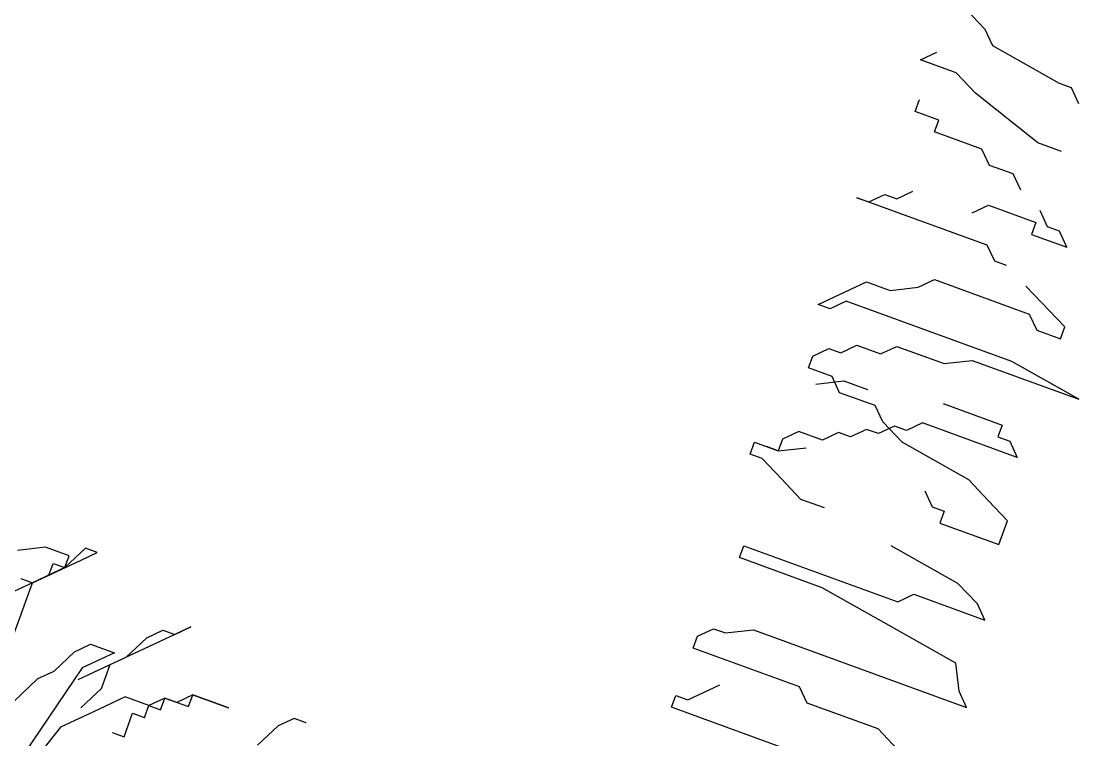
# Model space of a CAD drawing. Header units: inches. Extents: x -50945 to 250244, y -404780 to 18493.
# Drawn here: x 46604.4 to 46731.5, y -343757.1 to -343670.8 of the extents above; entities that cross this region are included whole.
import ezdxf

# ---------------------------------------------------------------- set-up
doc = ezdxf.new("R2010")
doc.units = ezdxf.units.IN
doc.header["$MEASUREMENT"] = 0
doc.linetypes.add('iGo户型优化31', pattern=[0.35, 0.25, -0.1])
doc.layers.add('iGo户型优化', color=7, linetype='Continuous')

# ---------------------------------------------------------------- blocks, each defined once
blk = doc.blocks.new('抖音iGo户型优化-0853')
at = {"layer": 'iGo户型优化', "color": 251, "ltscale": 100}
for p, q in [((-908.8, -204113.44), (-913.17, -204108.81)), ((-907.09, -204117.09), (-908.8, -204113.44)), ((-923.4, -204120.26), (-919.75, -204118.55)), ((-892.01, -204125.62), (-907.09, -204117.09)), ((-915.37, -204123.18), (-923.4, -204120.26)), ((-910.99, -204127.81), (-915.37, -204123.18)), ((-889.33, -204126.59), (-892.01, -204125.62)), ((-896.88, -204139.01), (-910.99, -204127.81)), ((-887.63, -204130.24), (-889.33, -204126.59)), ((-924.63, -204131.95), (-923.65, -204129.27)), ((-919.27, -204133.89), (-924.63, -204131.95)), ((-920.25, -204136.57), (-919.27, -204133.89)), ((-909.54, -204140.47), (-920.25, -204136.57)), ((-891.53, -204140.96), (-896.88, -204139.01)), ((-907.84, -204144.12), (-909.54, -204140.47)), ((-902.49, -204146.07), (-907.84, -204144.12)), ((-900.78, -204149.72), (-902.49, -204146.07)), ((-908.34, -204162.14), (-937.78, -204151.43)), ((-937.78, -204151.43), (-935.1, -204152.4)), ((-935.1, -204152.4), (-931.45, -204150.7)), ((-931.45, -204150.7), (-928.77, -204151.67)), ((-928.77, -204151.67), (-925.12, -204149.97)), ((-911.74, -204154.84), (-908.09, -204153.13)), ((-908.09, -204153.13), (-897.38, -204157.03)), ((-894.7, -204158), (-896.41, -204154.35)), ((-897.38, -204157.03), (-898.36, -204159.71)), ((-892.03, -204158.98), (-894.7, -204158)), ((-890.33, -204162.63), (-892.03, -204158.98)), ((-898.36, -204159.71), (-890.33, -204162.63)), ((-906.63, -204165.8), (-908.34, -204162.14)), ((-903.96, -204166.77), (-906.63, -204165.8)), ((-942.9, -204173.83), (-935.6, -204170.42)), ((-935.6, -204170.42), (-930.25, -204172.37)), ((-923.92, -204171.64), (-920.27, -204169.94)), ((-920.27, -204169.94), (-898.85, -204177.73)), ((-930.25, -204172.37), (-923.92, -204171.64)), ((-890.82, -204180.65), (-899.58, -204171.4)), ((-946.55, -204175.54), (-942.9, -204173.83)), ((-943.88, -204176.51), (-946.55, -204175.54)), ((-940.23, -204174.81), (-943.88, -204176.51)), ((-902.75, -204188.45), (-940.23, -204174.81)), ((-898.85, -204177.73), (-897.15, -204181.38)), ((-891.8, -204183.33), (-890.82, -204180.65)), ((-897.15, -204181.38), (-891.8, -204183.33)), ((-941.45, -204186.5), (-937.8, -204184.79)), ((-937.8, -204184.79), (-932.44, -204186.74)), ((-932.44, -204186.74), (-928.79, -204185.03)), ((-928.79, -204185.03), (-918.09, -204188.93)), ((-948.75, -204189.9), (-947.78, -204187.23)), ((-947.78, -204187.23), (-944.13, -204185.52)), ((-944.13, -204185.52), (-941.45, -204186.5)), ((-943.4, -204191.85), (-948.75, -204189.9)), ((-918.09, -204188.93), (-911.76, -204188.2)), ((-911.76, -204188.2), (-887.67, -204196.97)), ((-887.67, -204196.97), (-902.75, -204188.45)), ((-941.7, -204195.51), (-943.4, -204191.85)), ((-947.05, -204193.56), (-940.72, -204192.83)), ((-940.72, -204192.83), (-935.37, -204194.78)), ((-933.67, -204198.43), (-941.7, -204195.51)), ((-931.97, -204202.08), (-933.67, -204198.43)), ((-918.33, -204197.94), (-904.95, -204202.81)), ((-927.59, -204206.71), (-931.97, -204202.08)), ((-950.95, -204204.27), (-954.6, -204205.98)), ((-945.6, -204206.22), (-950.95, -204204.27)), ((-941.95, -204204.52), (-945.6, -204206.22)), ((-939.27, -204205.49), (-941.95, -204204.52)), ((-935.62, -204203.79), (-939.27, -204205.49)), ((-932.94, -204204.76), (-935.62, -204203.79)), ((-929.29, -204203.06), (-932.94, -204204.76)), ((-926.61, -204204.03), (-929.29, -204203.06)), ((-922.96, -204202.33), (-926.61, -204204.03)), ((-901.55, -204210.12), (-922.96, -204202.33)), ((-904.95, -204202.81), (-905.93, -204205.49)), ((-961.91, -204209.39), (-960.93, -204206.71)), ((-960.93, -204206.71), (-955.58, -204208.66)), ((-954.6, -204205.98), (-955.58, -204208.66)), ((-912.5, -204215.23), (-927.59, -204206.71)), ((-905.93, -204205.49), (-903.25, -204206.47)), ((-903.25, -204206.47), (-901.55, -204210.12)), ((-959.23, -204210.36), (-961.91, -204209.39)), ((-955.58, -204208.66), (-958.25, -204207.68)), ((-955.58, -204208.66), (-949.25, -204207.93)), ((-954.85, -204214.99), (-959.23, -204210.36)), ((-950.47, -204219.61), (-954.85, -204214.99)), ((-908.12, -204219.86), (-912.5, -204215.23)), ((-922.48, -204217.67), (-920.78, -204221.32)), ((-945.12, -204221.56), (-950.47, -204219.61)), ((-920.78, -204221.32), (-918.1, -204222.29)), ((-903.75, -204224.49), (-908.12, -204219.86)), ((-918.1, -204222.29), (-919.08, -204224.97)), ((-919.08, -204224.97), (-905.7, -204229.84)), ((-905.7, -204229.84), (-903.75, -204224.49)), ((-1121.21, -204230.42), (-1127.53, -204231.15)), ((-1115.85, -204232.37), (-1121.21, -204230.42)), ((-1112.2, -204230.66), (-1116.83, -204235.04)), ((-1109.52, -204231.63), (-1112.2, -204230.66)), ((-964.35, -204232.76), (-963.38, -204230.09)), ((-963.38, -204230.09), (-928.58, -204242.75)), ((-914.95, -204238.61), (-930.03, -204230.09)), ((-1116.83, -204235.04), (-1115.85, -204232.37)), ((-1113.18, -204233.34), (-1109.52, -204231.63)), ((-945.62, -204239.58), (-964.35, -204232.76)), ((-1124.13, -204238.45), (-1113.18, -204233.34)), ((-1116.83, -204235.04), (-1124.13, -204238.45)), ((-1120.48, -204236.75), (-1119.5, -204234.07)), ((-1119.5, -204234.07), (-1116.83, -204235.04)), ((-1126.81, -204237.48), (-1124.13, -204238.45)), ((-1124.13, -204238.45), (-1120.48, -204236.75)), ((-1133.88, -204265.24), (-1124.13, -204238.45)), ((-1124.13, -204238.45), (-1131.43, -204241.86)), ((-930.53, -204248.11), (-945.62, -204239.58)), ((-910.57, -204243.24), (-914.95, -204238.61)), ((-928.58, -204242.75), (-924.93, -204241.05)), ((-924.93, -204241.05), (-908.87, -204246.89)), ((-908.87, -204246.89), (-910.57, -204243.24)), ((-1098.34, -204250.87), (-1094.69, -204249.17)), ((-1094.69, -204249.17), (-1092.01, -204250.14)), ((-1092.01, -204250.14), (-1088.36, -204248.44)), ((-1088.36, -204248.44), (-1092.01, -204250.14)), ((-973.85, -204250.54), (-970.2, -204248.84)), ((-970.2, -204248.84), (-967.53, -204249.81)), ((-967.53, -204249.81), (-961.2, -204249.08)), ((-961.2, -204249.08), (-913.02, -204266.62)), ((-915.45, -204256.63), (-930.53, -204248.11)), ((-1114.65, -204254.04), (-1111, -204252.33)), ((-1092.01, -204250.14), (-1113.92, -204260.37)), ((-1111, -204252.33), (-1105.64, -204254.28)), ((-1102.97, -204255.26), (-1098.34, -204250.87)), ((-974.83, -204253.22), (-973.85, -204250.54)), ((-1119.27, -204258.42), (-1114.65, -204254.04)), ((-1105.64, -204254.28), (-1112.95, -204257.69)), ((-950.74, -204261.99), (-974.83, -204253.22)), ((-1108.57, -204262.32), (-1106.62, -204256.96)), ((-1106.62, -204256.96), (-1102.97, -204255.26)), ((-914.72, -204262.96), (-915.45, -204256.63)), ((-1112.95, -204257.69), (-1126.1, -204277.17)), ((-1122.93, -204260.13), (-1119.27, -204258.42)), ((-1136.81, -204273.28), (-1122.93, -204260.13)), ((-976.05, -204264.91), (-968.75, -204261.5)), ((-949.04, -204265.64), (-950.74, -204261.99)), ((-1113.19, -204266.7), (-1108.57, -204262.32)), ((-1103.21, -204264.27), (-1110.52, -204267.68)), ((-1097.86, -204266.22), (-1103.21, -204264.27)), ((-1087.88, -204263.78), (-1091.53, -204265.49)), ((-1088.86, -204266.46), (-1087.88, -204263.78)), ((-1087.88, -204263.78), (-1079.85, -204266.7)), ((-1079.85, -204266.7), (-1087.88, -204263.78)), ((-979.7, -204266.61), (-978.73, -204263.93)), ((-978.73, -204263.93), (-976.05, -204264.91)), ((-913.02, -204266.62), (-914.72, -204262.96)), ((-1098.84, -204268.89), (-1097.86, -204266.22)), ((-1094.21, -204264.51), (-1097.86, -204266.22)), ((-1097.86, -204266.22), (-1095.18, -204267.19)), ((-1095.18, -204267.19), (-1094.21, -204264.51)), ((-1091.53, -204265.49), (-1094.21, -204264.51)), ((-1094.21, -204264.51), (-1088.86, -204266.46)), ((-944.91, -204279.28), (-979.7, -204266.61)), ((-932.98, -204271.49), (-949.04, -204265.64)), ((-1110.52, -204267.68), (-1117.82, -204271.09)), ((-1103.46, -204273.28), (-1101.51, -204267.92)), ((-1101.51, -204267.92), (-1098.84, -204268.89)), ((-1064.99, -204269.12), (-1068.64, -204270.82)), ((-1062.32, -204270.09), (-1064.99, -204269.12)), ((-1117.82, -204271.09), (-1129.02, -204285.21)), ((-1068.64, -204270.82), (-1073.27, -204275.2)), ((-928.6, -204276.11), (-932.98, -204271.49)), ((-1106.14, -204272.3), (-1103.46, -204273.28))]:
    blk.add_line(p, q, dxfattribs=at)

msp = doc.modelspace()

# ---------------------------------------------------------------- block references
at = {"color": 7, "linetype": 'iGo户型优化31', "xscale": 0.5317064318048343, "yscale": 0.5317064318048343, "zscale": 0.5317064318048343}
msp.add_blockref('抖音iGo户型优化-0853', (47203.45, -235143.36), dxfattribs=at)

doc.saveas('drawing.dxf')
